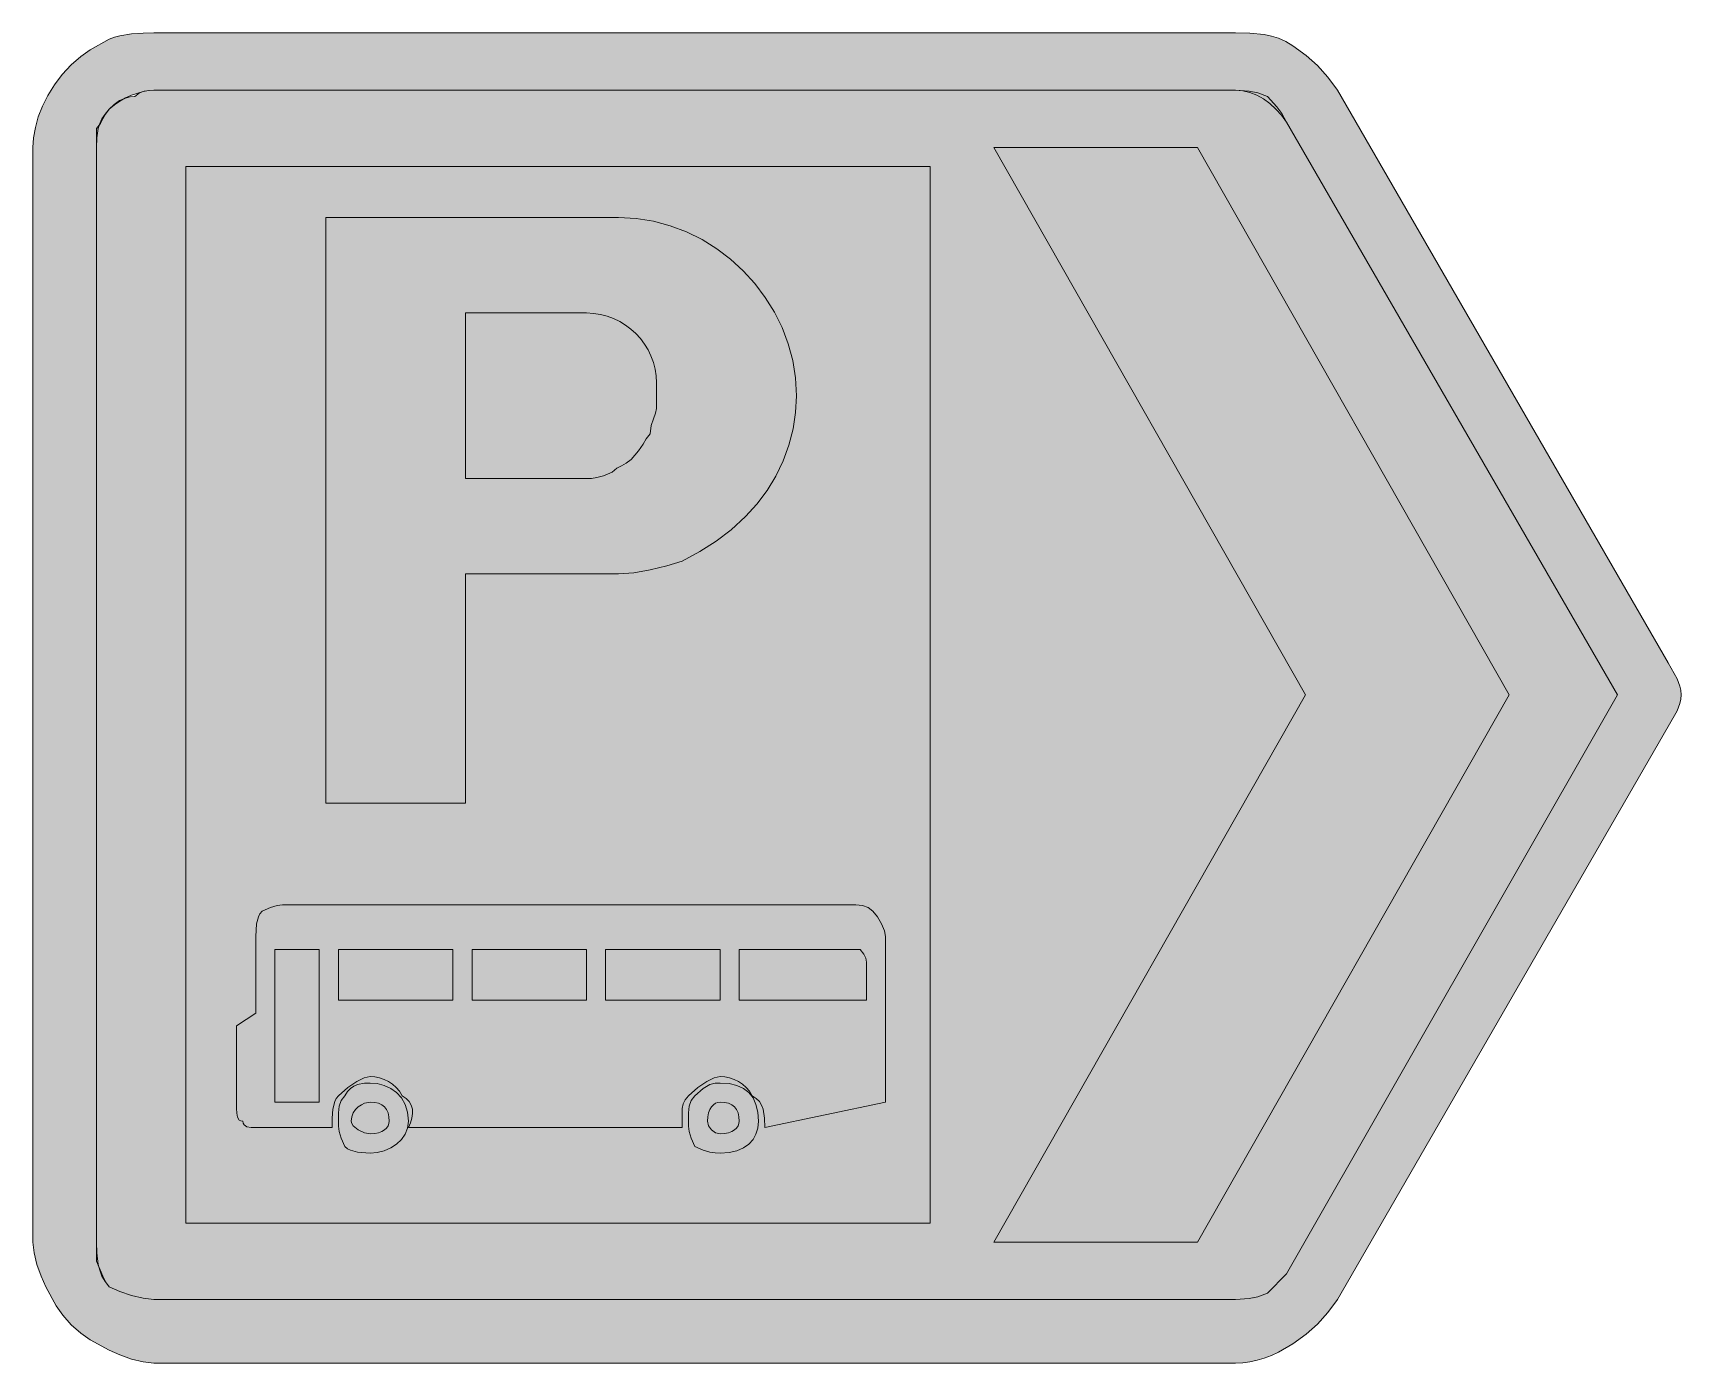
# Model space of a CAD drawing. Header units: metres. Extents: x 128 to 439, y 10 to 261.
import ezdxf

# ---------------------------------------------------------------- set-up
doc = ezdxf.new("R2010")
doc.units = ezdxf.units.M
for name, color, linetype, true_color in [('FILL_BLACK_000000', 7, 'Continuous', 0x000000), ('FILL_BLUE_0000FF', 7, 'Continuous', 0x0000ff), ('FILL_WHITE_FFFFFF', 7, 'Continuous', 0xffffff), ('STROKE_WHITE_FFFFFF', 7, 'Continuous', 0xffffff)]:
    doc.layers.add(name, color=color, linetype=linetype, true_color=true_color)

msp = doc.modelspace()

# ---------------------------------------------------------------- hatches: boundary and pattern name
at = {"layer": 'FILL_BLACK_000000', "true_color": 0x000000}
h = msp.add_hatch(color=7, dxfattribs=at)
h.dxf.hatch_style = 1
h.paths.add_polyline_path([(309.45, 239.04), (347.85, 239.04), (406.65, 135.84), (347.85, 32.64), (309.45, 32.64), (368.25, 135.84), (309.45, 239.04)])
at = {"layer": 'FILL_BLUE_0000FF', "true_color": 0x0000ff}
h = msp.add_hatch(color=7, dxfattribs=at)
h.dxf.hatch_style = 1
h.paths.add_polyline_path([(357.75, 260.6), (360.45, 260.34), (361.8, 260.05), (363.15, 259.63), (364.5, 259.03), (365.85, 258.24), (368.34, 256.42), (370.5, 254.49), (372.43, 252.33), (374.25, 249.84), (436.65, 141.84), (438.3, 138.84), (438.84, 137.45), (439, 136.69), (439.05, 135.84), (439, 134.99), (438.84, 134.23), (438.3, 132.84), (436.65, 129.84), (374.25, 21.84), (372.43, 19.35), (370.5, 17.19), (368.34, 15.26), (365.85, 13.44), (363.15, 11.86), (361.8, 11.25), (360.45, 10.74), (359.1, 10.35), (357.75, 10.06), (356.4, 9.9), (355.05, 9.84), (151.05, 9.84), (149.06, 10.05), (146.85, 10.59), (144.64, 11.36), (142.65, 12.24), (139.05, 14.19), (137.25, 15.45), (135.45, 17.04), (133.86, 18.84), (132.6, 20.64), (130.65, 24.24), (129.77, 26.23), (129, 28.44), (128.46, 30.65), (128.25, 32.64), (128.25, 239.04), (128.36, 240.89), (128.7, 242.83), (129.26, 244.82), (130.05, 246.84), (131.06, 248.86), (132.3, 250.85), (133.76, 252.79), (135.45, 254.64), (137.25, 256.23), (139.05, 257.49), (142.65, 259.44), (143.6, 259.84), (144.64, 260.13), (146.85, 260.49), (149.06, 260.62), (151.05, 260.64), (355.05, 260.64), (357.75, 260.6)])
h.paths.add_polyline_path([(149.06, 249.61), (146.85, 248.94), (145.73, 248.43), (144.64, 247.81), (143.6, 247.08), (142.65, 246.24), (141.86, 245.34), (141.26, 244.44), (140.84, 243.54), (140.55, 242.64), (140.29, 240.84), (140.25, 239.04), (140.25, 32.64), (140.25, 29.04), (141.45, 26.19), (141.94, 25.16), (142.65, 24.24), (144.64, 23.36), (146.85, 22.59), (149.06, 22.05), (151.05, 21.84), (355.05, 21.84), (357.6, 21.99), (359.27, 22.35), (361.05, 23.04), (364.65, 26.64), (427.05, 135.84), (364.65, 243.84), (363.7, 245.13), (362.64, 246.3), (361.51, 247.32), (360.3, 248.19), (359.04, 248.89), (357.73, 249.41), (356.4, 249.73), (355.05, 249.84), (151.05, 249.84), (150.1, 249.78), (149.06, 249.61)], flags=16)
h = msp.add_hatch(color=7, dxfattribs=at)
h.dxf.hatch_style = 1
h.paths.add_polyline_path([(297.45, 235.44), (297.45, 36.24), (157.05, 36.24), (157.05, 235.44), (297.45, 235.44)])
at = {"layer": 'FILL_WHITE_FFFFFF', "true_color": 0xffffff}
h = msp.add_hatch(color=7, dxfattribs=at)
h.dxf.hatch_style = 1
h.paths.add_polyline_path([(151.05, 21.84), (149.06, 22.05), (146.85, 22.59), (144.64, 23.36), (142.65, 24.24), (141.86, 25.19), (141.26, 26.23), (140.84, 27.32), (140.55, 28.44), (140.29, 30.65), (140.25, 32.64), (140.25, 239.04), (140.25, 242.64), (140.96, 243.54), (141.45, 244.44), (141.94, 245.34), (142.65, 246.24), (143.57, 247.12), (144.6, 247.89), (145.86, 248.43), (146.6, 248.59), (147.45, 248.64), (148.35, 249.33), (149.25, 249.69), (150.15, 249.82), (151.05, 249.84), (355.05, 249.84), (357.6, 249.69), (359.27, 249.33), (361.05, 248.64), (362.85, 246.69), (363.75, 245.43), (364.65, 243.84), (427.05, 135.84), (364.65, 26.64), (361.05, 23.04), (359.27, 22.35), (357.6, 21.99), (355.05, 21.84), (151.05, 21.84)])
h = msp.add_hatch(color=7, dxfattribs=at)
h.dxf.hatch_style = 1
h.paths.add_polyline_path([(183.45, 115.44), (183.45, 225.84), (238.65, 225.84), (241.99, 225.66), (245.26, 225.13), (248.43, 224.28), (251.49, 223.12), (254.42, 221.67), (257.19, 219.95), (259.79, 217.99), (262.2, 215.79), (264.4, 213.38), (266.36, 210.78), (268.08, 208.01), (269.53, 205.08), (270.69, 202.02), (271.54, 198.85), (272.07, 195.58), (272.25, 192.24), (272.08, 189.09), (271.59, 185.98), (270.79, 182.92), (269.7, 179.94), (268.32, 177.08), (266.68, 174.35), (264.79, 171.8), (262.65, 169.44), (259.93, 166.95), (257.1, 164.79), (254.04, 162.86), (250.65, 161.04), (247.76, 160.16), (244.65, 159.39), (241.54, 158.85), (238.65, 158.64), (209.85, 158.64), (209.85, 115.44), (183.45, 115.44)])
h.paths.add_polyline_path([(233.57, 176.66), (234.6, 176.79), (235.86, 177.15), (237.45, 177.84), (238.35, 178.55), (239.25, 179.04), (240.15, 179.53), (241.05, 180.24), (242.46, 181.83), (243.3, 183.09), (243.92, 184.12), (244.65, 185.04), (244.84, 186.63), (245.25, 187.89), (245.66, 188.92), (245.85, 189.84), (245.85, 194.64), (245.78, 195.97), (245.58, 197.27), (245.25, 198.53), (244.8, 199.74), (244.24, 200.89), (243.57, 201.98), (242.81, 203), (241.95, 203.94), (241.01, 204.8), (239.99, 205.56), (238.9, 206.23), (237.75, 206.79), (236.54, 207.24), (235.28, 207.57), (233.98, 207.77), (232.65, 207.84), (209.85, 207.84), (209.85, 176.64), (232.65, 176.64), (233.57, 176.66)], flags=16)
h = msp.add_hatch(color=7, dxfattribs=at)
h.dxf.hatch_style = 1
h.paths.add_polyline_path([(199.22, 59.13), (198.64, 59.74), (197.85, 60.24), (197.35, 61.08), (196.74, 61.81), (196.06, 62.43), (195.3, 62.94), (194.49, 63.33), (193.63, 63.61), (192.75, 63.78), (191.85, 63.84), (190.74, 63.61), (189.3, 62.94), (187.63, 61.81), (185.85, 60.24), (185.45, 59.74), (185.16, 59.13), (184.8, 57.69), (184.67, 56.02), (184.65, 54.24), (170.25, 54.24), (169.37, 54.26), (168.6, 54.39), (168.06, 54.75), (167.9, 55.04), (167.85, 55.44), (167.45, 55.49), (167.16, 55.65), (166.8, 56.19), (166.67, 56.96), (166.65, 57.84), (166.65, 73.44), (170.25, 75.84), (170.25, 90.24), (170.4, 92.64), (170.76, 93.95), (171.05, 94.54), (171.45, 95.04), (173.04, 95.73), (174.3, 96.09), (175.33, 96.22), (176.25, 96.24), (281.85, 96.24), (283.44, 96.22), (284.7, 96.09), (285.73, 95.73), (286.65, 95.04), (287.53, 93.95), (288.3, 92.64), (288.84, 91.33), (289.05, 90.24), (289.05, 59.04), (266.25, 54.24), (266.21, 56.02), (265.95, 57.69), (265.66, 58.45), (265.24, 59.13), (264.64, 59.74), (263.85, 60.24), (263.35, 61.08), (262.74, 61.81), (262.06, 62.43), (261.3, 62.94), (260.49, 63.33), (259.63, 63.61), (258.75, 63.78), (257.85, 63.84), (256.74, 63.61), (255.3, 62.94), (253.63, 61.81), (251.85, 60.24), (251.25, 59.49), (250.84, 58.72), (250.65, 57.84), (250.65, 54.24), (199.05, 54.24), (199.44, 55.14), (199.71, 56.02), (199.83, 56.88), (199.8, 57.69), (199.6, 58.45), (199.22, 59.13)])
h.paths.add_polyline_path([(261.45, 87.84), (261.45, 78.24), (285.45, 78.24), (285.45, 85.44), (285.3, 86.19), (284.94, 86.96), (284.25, 87.84), (281.85, 87.84), (261.45, 87.84)], flags=16)
h.paths.add_polyline_path([(257.85, 87.84), (236.25, 87.84), (236.25, 78.24), (257.85, 78.24), (257.85, 87.84)], flags=16)
h.paths.add_polyline_path([(211.05, 78.24), (232.65, 78.24), (232.65, 87.84), (211.05, 87.84), (211.05, 78.24)], flags=16)
h.paths.add_polyline_path([(185.85, 87.84), (185.85, 78.24), (207.45, 78.24), (207.45, 87.84), (185.85, 87.84)], flags=16)
h.paths.add_polyline_path([(173.85, 59.04), (182.25, 59.04), (182.25, 87.84), (173.85, 87.84), (173.85, 59.04)], flags=16)
h = msp.add_hatch(color=7, dxfattribs=at)
h.dxf.hatch_style = 1
h.paths.add_polyline_path([(198.43, 52.98), (197.72, 51.96), (196.8, 51.09), (195.71, 50.39), (194.49, 49.87), (193.19, 49.55), (191.85, 49.44), (189.45, 49.59), (188.14, 49.95), (187.55, 50.24), (187.05, 50.64), (186.36, 52.23), (186, 53.49), (185.87, 54.52), (185.85, 55.44), (185.87, 57.03), (186, 58.29), (186.36, 59.32), (187.05, 60.24), (187.55, 61.03), (188.14, 61.63), (188.78, 62.05), (189.45, 62.34), (190.76, 62.6), (191.85, 62.64), (193.19, 62.53), (194.49, 62.19), (195.71, 61.63), (196.8, 60.84), (197.72, 59.83), (198.43, 58.59), (198.89, 57.13), (199.05, 55.44), (198.89, 54.15), (198.43, 52.98)])
h.paths.add_polyline_path([(195.23, 57.01), (194.94, 57.63), (194.55, 58.14), (194.04, 58.53), (193.43, 58.81), (192.69, 58.98), (191.85, 59.04), (190.78, 58.81), (190.18, 58.53), (189.6, 58.14), (189.07, 57.63), (188.64, 57.01), (188.36, 56.28), (188.25, 55.44), (188.36, 54.99), (188.64, 54.56), (189.6, 53.79), (190.78, 53.25), (191.85, 53.04), (192.69, 53.09), (193.43, 53.25), (194.04, 53.48), (194.55, 53.79), (194.94, 54.15), (195.23, 54.56), (195.39, 54.99), (195.45, 55.44), (195.39, 56.28), (195.23, 57.01)], flags=16)
h = msp.add_hatch(color=7, dxfattribs=at)
h.dxf.hatch_style = 1
h.paths.add_polyline_path([(264.6, 52.98), (264.04, 51.96), (263.25, 51.09), (262.24, 50.39), (261, 49.87), (259.54, 49.55), (257.85, 49.44), (256.93, 49.46), (255.9, 49.59), (254.64, 49.95), (253.05, 50.64), (252.36, 52.23), (252, 53.49), (251.87, 54.52), (251.85, 55.44), (251.87, 57.03), (252, 58.29), (252.36, 59.32), (253.05, 60.24), (254.64, 61.63), (255.9, 62.34), (256.93, 62.6), (257.85, 62.64), (259.54, 62.53), (261, 62.19), (262.24, 61.63), (263.25, 60.84), (264.04, 59.83), (264.6, 58.59), (264.94, 57.13), (265.05, 55.44), (264.94, 54.15), (264.6, 52.98)])
h.paths.add_polyline_path([(261.23, 57.01), (260.94, 57.63), (260.55, 58.14), (260.04, 58.53), (259.43, 58.81), (258.69, 58.98), (257.85, 59.04), (257.4, 58.98), (256.97, 58.81), (256.56, 58.53), (256.2, 58.14), (255.89, 57.63), (255.66, 57.01), (255.5, 56.28), (255.45, 55.44), (255.66, 54.56), (256.2, 53.79), (256.97, 53.25), (257.85, 53.04), (258.69, 53.09), (259.43, 53.25), (260.04, 53.48), (260.55, 53.79), (260.94, 54.15), (261.23, 54.56), (261.39, 54.99), (261.45, 55.44), (261.39, 56.28), (261.23, 57.01)], flags=16)

# ---------------------------------------------------------------- linework, layer by layer
at = {"layer": 'FILL_BLACK_000000', "lineweight": 0, "true_color": 0x000000}
msp.add_lwpolyline([(309.45, 239.04), (347.85, 239.04), (406.65, 135.84), (347.85, 32.64), (309.45, 32.64), (368.25, 135.84)], close=True, dxfattribs=at)
at = {"layer": 'FILL_BLUE_0000FF', "lineweight": 0, "true_color": 0x0000ff}
for points in [[(357.75, 260.6), (360.45, 260.34), (361.8, 260.05), (363.15, 259.63), (364.5, 259.03), (365.85, 258.24), (368.34, 256.42), (370.5, 254.49), (372.43, 252.33), (374.25, 249.84), (436.65, 141.84), (438.3, 138.84), (438.84, 137.45), (439, 136.69), (439.05, 135.84), (439, 134.99), (438.84, 134.23), (438.3, 132.84), (436.65, 129.84), (374.25, 21.84), (372.43, 19.35), (370.5, 17.19), (368.34, 15.26), (365.85, 13.44), (363.15, 11.86), (361.8, 11.25), (360.45, 10.74), (359.1, 10.35), (357.75, 10.06), (356.4, 9.9), (355.05, 9.84), (151.05, 9.84), (149.06, 10.05), (146.85, 10.59), (144.64, 11.36), (142.65, 12.24), (139.05, 14.19), (137.25, 15.45), (135.45, 17.04), (133.86, 18.84), (132.6, 20.64), (130.65, 24.24), (129.77, 26.23), (129, 28.44), (128.46, 30.65), (128.25, 32.64), (128.25, 239.04), (128.36, 240.89), (128.7, 242.83), (129.26, 244.82), (130.05, 246.84), (131.06, 248.86), (132.3, 250.85), (133.76, 252.79), (135.45, 254.64), (137.25, 256.23), (139.05, 257.49), (142.65, 259.44), (143.6, 259.84), (144.64, 260.13), (146.85, 260.49), (149.06, 260.62), (151.05, 260.64), (355.05, 260.64)], [(149.06, 249.61), (146.85, 248.94), (145.73, 248.43), (144.64, 247.81), (143.6, 247.08), (142.65, 246.24), (141.86, 245.34), (141.26, 244.44), (140.84, 243.54), (140.55, 242.64), (140.29, 240.84), (140.25, 239.04), (140.25, 32.64), (140.25, 29.04), (141.45, 26.19), (141.94, 25.16), (142.65, 24.24), (144.64, 23.36), (146.85, 22.59), (149.06, 22.05), (151.05, 21.84), (355.05, 21.84), (357.6, 21.99), (359.27, 22.35), (361.05, 23.04), (364.65, 26.64), (427.05, 135.84), (364.65, 243.84), (363.7, 245.13), (362.64, 246.3), (361.51, 247.32), (360.3, 248.19), (359.04, 248.89), (357.73, 249.41), (356.4, 249.73), (355.05, 249.84), (151.05, 249.84), (150.1, 249.78)], [(297.45, 235.44), (297.45, 36.24), (157.05, 36.24), (157.05, 235.44)]]:
    msp.add_lwpolyline(points, close=True, dxfattribs=at)
at = {"layer": 'FILL_WHITE_FFFFFF', "lineweight": 0, "true_color": 0xffffff}
for points in [[(151.05, 21.84), (149.06, 22.05), (146.85, 22.59), (144.64, 23.36), (142.65, 24.24), (141.86, 25.19), (141.26, 26.23), (140.84, 27.32), (140.55, 28.44), (140.29, 30.65), (140.25, 32.64), (140.25, 239.04), (140.25, 242.64), (140.96, 243.54), (141.45, 244.44), (141.94, 245.34), (142.65, 246.24), (143.57, 247.12), (144.6, 247.89), (145.86, 248.43), (146.6, 248.59), (147.45, 248.64), (148.35, 249.33), (149.25, 249.69), (150.15, 249.82), (151.05, 249.84), (355.05, 249.84), (357.6, 249.69), (359.27, 249.33), (361.05, 248.64), (362.85, 246.69), (363.75, 245.43), (364.65, 243.84), (427.05, 135.84), (364.65, 26.64), (361.05, 23.04), (359.27, 22.35), (357.6, 21.99), (355.05, 21.84)], [(199.22, 59.13), (198.64, 59.74), (197.85, 60.24), (197.35, 61.08), (196.74, 61.81), (196.06, 62.43), (195.3, 62.94), (194.49, 63.33), (193.63, 63.61), (192.75, 63.78), (191.85, 63.84), (190.74, 63.61), (189.3, 62.94), (187.63, 61.81), (185.85, 60.24), (185.45, 59.74), (185.16, 59.13), (184.8, 57.69), (184.67, 56.02), (184.65, 54.24), (170.25, 54.24), (169.37, 54.26), (168.6, 54.39), (168.06, 54.75), (167.9, 55.04), (167.85, 55.44), (167.45, 55.49), (167.16, 55.65), (166.8, 56.19), (166.67, 56.96), (166.65, 57.84), (166.65, 73.44), (170.25, 75.84), (170.25, 90.24), (170.4, 92.64), (170.76, 93.95), (171.05, 94.54), (171.45, 95.04), (173.04, 95.73), (174.3, 96.09), (175.33, 96.22), (176.25, 96.24), (281.85, 96.24), (283.44, 96.22), (284.7, 96.09), (285.73, 95.73), (286.65, 95.04), (287.53, 93.95), (288.3, 92.64), (288.84, 91.33), (289.05, 90.24), (289.05, 59.04), (266.25, 54.24), (266.21, 56.02), (265.95, 57.69), (265.66, 58.45), (265.24, 59.13), (264.64, 59.74), (263.85, 60.24), (263.35, 61.08), (262.74, 61.81), (262.06, 62.43), (261.3, 62.94), (260.49, 63.33), (259.63, 63.61), (258.75, 63.78), (257.85, 63.84), (256.74, 63.61), (255.3, 62.94), (253.63, 61.81), (251.85, 60.24), (251.25, 59.49), (250.84, 58.72), (250.65, 57.84), (250.65, 54.24), (199.05, 54.24), (199.44, 55.14), (199.71, 56.02), (199.83, 56.88), (199.8, 57.69), (199.6, 58.45)], [(173.85, 59.04), (182.25, 59.04), (182.25, 87.84), (173.85, 87.84)], [(185.85, 87.84), (185.85, 78.24), (207.45, 78.24), (207.45, 87.84)], [(211.05, 78.24), (232.65, 78.24), (232.65, 87.84), (211.05, 87.84)], [(257.85, 87.84), (236.25, 87.84), (236.25, 78.24), (257.85, 78.24)], [(261.45, 87.84), (261.45, 78.24), (285.45, 78.24), (285.45, 85.44), (285.3, 86.19), (284.94, 86.96), (284.25, 87.84), (281.85, 87.84)], [(198.43, 52.98), (197.72, 51.96), (196.8, 51.09), (195.71, 50.39), (194.49, 49.87), (193.19, 49.55), (191.85, 49.44), (189.45, 49.59), (188.14, 49.95), (187.55, 50.24), (187.05, 50.64), (186.36, 52.23), (186, 53.49), (185.87, 54.52), (185.85, 55.44), (185.87, 57.03), (186, 58.29), (186.36, 59.32), (187.05, 60.24), (187.55, 61.03), (188.14, 61.63), (188.78, 62.05), (189.45, 62.34), (190.76, 62.6), (191.85, 62.64), (193.19, 62.53), (194.49, 62.19), (195.71, 61.63), (196.8, 60.84), (197.72, 59.83), (198.43, 58.59), (198.89, 57.13), (199.05, 55.44), (198.89, 54.15)], [(264.6, 52.98), (264.04, 51.96), (263.25, 51.09), (262.24, 50.39), (261, 49.87), (259.54, 49.55), (257.85, 49.44), (256.93, 49.46), (255.9, 49.59), (254.64, 49.95), (253.05, 50.64), (252.36, 52.23), (252, 53.49), (251.87, 54.52), (251.85, 55.44), (251.87, 57.03), (252, 58.29), (252.36, 59.32), (253.05, 60.24), (254.64, 61.63), (255.9, 62.34), (256.93, 62.6), (257.85, 62.64), (259.54, 62.53), (261, 62.19), (262.24, 61.63), (263.25, 60.84), (264.04, 59.83), (264.6, 58.59), (264.94, 57.13), (265.05, 55.44), (264.94, 54.15)], [(195.23, 57.01), (194.94, 57.63), (194.55, 58.14), (194.04, 58.53), (193.43, 58.81), (192.69, 58.98), (191.85, 59.04), (190.78, 58.81), (190.18, 58.53), (189.6, 58.14), (189.07, 57.63), (188.64, 57.01), (188.36, 56.28), (188.25, 55.44), (188.36, 54.99), (188.64, 54.56), (189.6, 53.79), (190.78, 53.25), (191.85, 53.04), (192.69, 53.09), (193.43, 53.25), (194.04, 53.48), (194.55, 53.79), (194.94, 54.15), (195.23, 54.56), (195.39, 54.99), (195.45, 55.44), (195.39, 56.28)], [(261.23, 57.01), (260.94, 57.63), (260.55, 58.14), (260.04, 58.53), (259.43, 58.81), (258.69, 58.98), (257.85, 59.04), (257.4, 58.98), (256.97, 58.81), (256.56, 58.53), (256.2, 58.14), (255.89, 57.63), (255.66, 57.01), (255.5, 56.28), (255.45, 55.44), (255.66, 54.56), (256.2, 53.79), (256.97, 53.25), (257.85, 53.04), (258.69, 53.09), (259.43, 53.25), (260.04, 53.48), (260.55, 53.79), (260.94, 54.15), (261.23, 54.56), (261.39, 54.99), (261.45, 55.44), (261.39, 56.28)]]:
    msp.add_lwpolyline(points, close=True, dxfattribs=at)
at = {"layer": 'FILL_WHITE_FFFFFF', "lineweight": 0, "true_color": 0x0000ff}
for points in [[(183.45, 115.44), (183.45, 225.84), (238.65, 225.84), (241.99, 225.66), (245.26, 225.13), (248.43, 224.28), (251.49, 223.12), (254.42, 221.67), (257.19, 219.95), (259.79, 217.99), (262.2, 215.79), (264.4, 213.38), (266.36, 210.78), (268.08, 208.01), (269.53, 205.08), (270.69, 202.02), (271.54, 198.85), (272.07, 195.58), (272.25, 192.24), (272.08, 189.09), (271.59, 185.98), (270.79, 182.92), (269.7, 179.94), (268.32, 177.08), (266.68, 174.35), (264.79, 171.8), (262.65, 169.44), (259.93, 166.95), (257.1, 164.79), (254.04, 162.86), (250.65, 161.04), (247.76, 160.16), (244.65, 159.39), (241.54, 158.85), (238.65, 158.64), (209.85, 158.64), (209.85, 115.44)], [(233.57, 176.66), (234.6, 176.79), (235.86, 177.15), (237.45, 177.84), (238.35, 178.55), (239.25, 179.04), (240.15, 179.53), (241.05, 180.24), (242.46, 181.83), (243.3, 183.09), (243.92, 184.12), (244.65, 185.04), (244.84, 186.63), (245.25, 187.89), (245.66, 188.92), (245.85, 189.84), (245.85, 194.64), (245.78, 195.97), (245.58, 197.27), (245.25, 198.53), (244.8, 199.74), (244.24, 200.89), (243.57, 201.98), (242.81, 203), (241.95, 203.94), (241.01, 204.8), (239.99, 205.56), (238.9, 206.23), (237.75, 206.79), (236.54, 207.24), (235.28, 207.57), (233.98, 207.77), (232.65, 207.84), (209.85, 207.84), (209.85, 176.64), (232.65, 176.64)]]:
    msp.add_lwpolyline(points, close=True, dxfattribs=at)
at = {"layer": 'STROKE_WHITE_FFFFFF', "lineweight": 0, "true_color": 0xffffff}
msp.add_lwpolyline([(358.45, 22.08), (358.45, 22.08)], dxfattribs=at)

doc.saveas('drawing.dxf')
